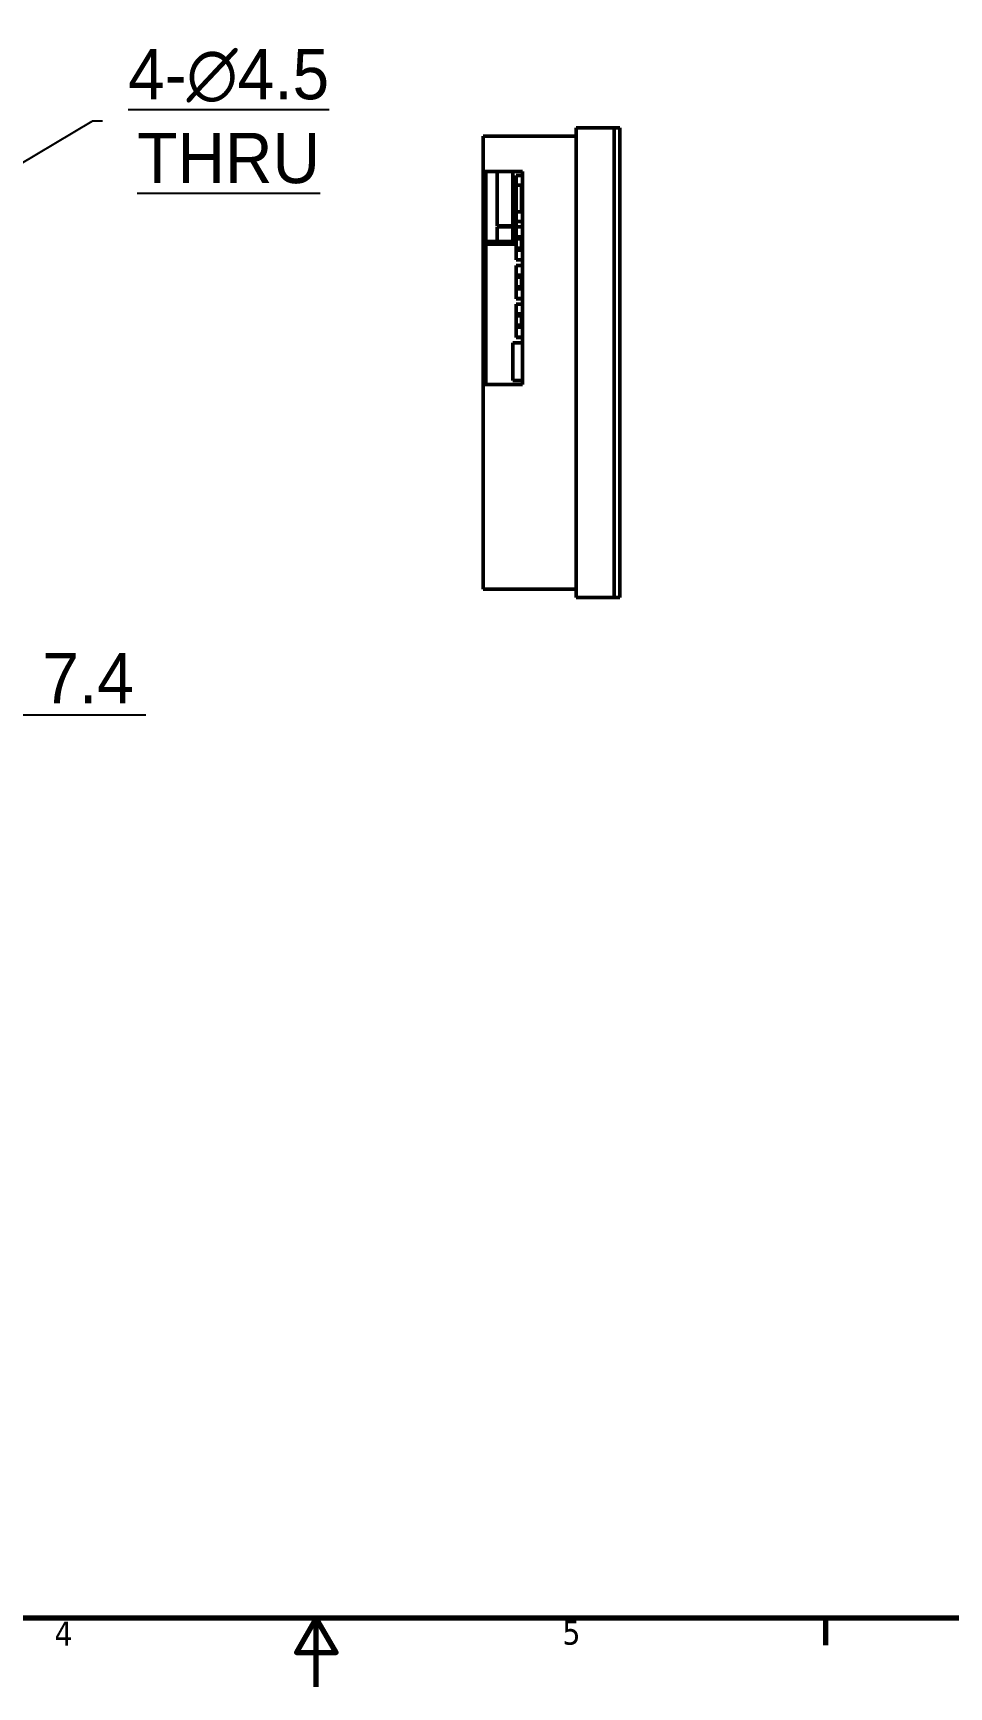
# Model space of a CAD drawing. Header units: millimetres. Extents: x 3324 to 4967, y 672 to 1683.
# Drawn here: x 3846.4 to 4119.5, y 824.3 to 1317.3 of the extents above; entities that cross this region are included whole.
import ezdxf

# ---------------------------------------------------------------- set-up
doc = ezdxf.new("R2010")
doc.units = ezdxf.units.MM
doc.header["$LTSCALE"] = 1.8
for name, color, linetype, lineweight in [('경계(ISO)', 7, 'Continuous', 70), ('외형선(ISO)', 7, 'Continuous', 50), ('치수(ISO)', 7, 'Continuous', 25)]:
    doc.layers.add(name, color=color, linetype=linetype, lineweight=lineweight)
doc.styles.add('레이블 문자 (JIS)', font='')
doc.styles.add('주 텍스트 (ISO)', font='')
doc.styles.get('레이블 문자 (JIS)').set_extended_font_data('Gulim')
doc.styles.get('주 텍스트 (ISO)').set_extended_font_data('Tahoma')
doc.dimstyles.new('복사 대상기본값 (JIS)', dxfattribs={"dimscale": 1.5, "dimtxt": 3, "dimasz": 2, "dimexe": 1, "dimexo": 0.5, "dimgap": 0.8, "dimtad": 1, "dimdsep": 46, "dimtxsty": '레이블 문자 (JIS)', "dimblk": 'Filled-1', "dimcen": 0.09, "dimdle": 10, "dimclrd": 256, "dimclre": 256, "dimclrt": 256, "dimazin": 2, "dimtfac": 0.666667, "dimtmove": 0, "dimatfit": 3, "dimldrblk": 'OPEN', "dimfxl": 1, "dimtolj": 1, "dimtzin": 0, "dimlwd": -1, "dimlwe": -1, "dimarcsym": 0})

# ---------------------------------------------------------------- blocks, each defined once
blk = doc.blocks.new('Filled-1')
at = {"color": 0}
for p, q in [((0, 0), (-1, 0.1)), ((-1, 0.1), (-1, -0.1)), ((-1, 0), (0, 0)), ((-1, -0.1), (0, 0))]:
    blk.add_line(p, q, dxfattribs=at)
at = {"color": 0, "flags": 128}
blk.add_lwpolyline([(-1, -0.1), (0, 0), (-1, 0.1), (-1, -0.1)], dxfattribs=at)
at = {"color": 0}
blk.add_solid([(-1, -0.1), (0, 0), (-1, 0.1), (-1, -0.1)], dxfattribs=at)
blk = doc.blocks.new('*D578')
at = {"layer": 'Defpoints', "color": 0}
for p in [(3832.18, 1168.28), (3839.58, 1153.03), (3839.58, 1114.09)]:
    blk.add_point(p, dxfattribs=at)
at = {"layer": '치수(ISO)'}
for p, q in [((3832.18, 1167.53), (3832.18, 1112.59)), ((3839.58, 1152.28), (3839.58, 1112.59)), ((3829.18, 1114.09), (3826.18, 1114.09)), ((3842.58, 1114.09), (3880.02, 1114.09))]:
    blk.add_line(p, q, dxfattribs=at)
at = {"layer": '치수(ISO)', "linetype": 'ByBlock', "xscale": 3, "yscale": 3, "zscale": 3}
blk.add_blockref('Filled-1', (3832.18, 1114.09), dxfattribs=at)
at = {"layer": '치수(ISO)', "linetype": 'ByBlock', "xscale": 3, "yscale": 3, "zscale": 3, "rotation": 180}
blk.add_blockref('Filled-1', (3839.58, 1114.09), dxfattribs=at)
at = {"layer": '치수(ISO)', "insert": (3862.8, 1132.51), "char_height": 15, "attachment_point": 2, "style": '레이블 문자 (JIS)'}
blk.add_mtext('\\A1;7.4', dxfattribs=at)
blk = doc.blocks.new('_Open')
at = {"color": 0, "linetype": 'ByBlock', "lineweight": -2}
for p, q in [((-1, 0.17), (0, 0)), ((-1, -0.17), (0, 0)), ((0, 0), (-1, 0))]:
    blk.add_line(p, q, dxfattribs=at)
blk = doc.blocks.new('*D579')
at = {"layer": 'Defpoints', "color": 0}
for p in [(3834.11, 1273.18), (3830.25, 1270.88)]:
    blk.add_point(p, dxfattribs=at)
at = {"layer": '치수(ISO)'}
for p, q in [((3836.69, 1274.72), (3864.08, 1291.09)), ((3867.08, 1291.09), (3864.08, 1291.09)), ((3830.25, 1270.88), (3834.11, 1273.18)), ((3827.68, 1269.34), (3825.1, 1267.8))]:
    blk.add_line(p, q, dxfattribs=at)
at = {"layer": '치수(ISO)', "linetype": 'ByBlock', "xscale": 3, "yscale": 3, "zscale": 3}
for p, rotation in [((3834.11, 1273.18), 210.8566662436296), ((3830.25, 1270.88), 30.85666624362958)]:
    blk.add_blockref('Filled-1', p, dxfattribs=dict(at, rotation=rotation))
at = {"layer": '치수(ISO)', "insert": (3904.72, 1312.57), "char_height": 15, "attachment_point": 2, "style": '레이블 문자 (JIS)'}
blk.add_mtext('\\A1;\\L\\fGulim|b0|i0;4-∅4.5\\P\\fGulim|b0|i0;THRU\\l', dxfattribs=at)
blk = doc.blocks.new('경계 Default Border')
at = {"layer": '경계(ISO)'}
blk.add_line((371.25, 10), (371.25, 6.1), dxfattribs=at)
at = {"layer": '경계(ISO)', "flags": 128}
for points in [[(10, 10), (10, 410), (584, 410), (584, 10), (10, 10)], [(297, 0), (297, 10), (294.11, 5), (299.89, 5), (297, 10)]]:
    blk.add_lwpolyline(points, dxfattribs=at)
at = {"layer": '경계(ISO)', "char_height": 3.5, "attachment_point": 7, "style": '주 텍스트 (ISO)'}
for s, insert in [('5', (332.9, 6.1)), ('4', (258.85, 6.03))]:
    blk.add_mtext(s, dxfattribs=dict(at, insert=insert))

msp = doc.modelspace()

# ---------------------------------------------------------------- linework, layer by layer
at = {"layer": '외형선(ISO)'}
for p, q in [((4010.015, 1289.031), (4008.315, 1289.031)), ((4008.315, 1149.031), (4008.315, 1289.031)), ((4010.015, 1289.031), (4019.615, 1289.031)), ((4019.615, 1289.031), (4019.715, 1289.031)), ((4019.715, 1285.031), (4019.715, 1289.031)), ((4021.315, 1289.031), (4019.715, 1289.031)), ((4021.315, 1289.031), (4021.315, 1285.031)), ((3980.615, 1276.011), (3980.615, 1286.531)), ((3980.615, 1286.531), (4008.315, 1286.531)), ((4019.715, 1153.031), (4019.715, 1285.031)), ((4021.315, 1153.031), (4021.315, 1285.031)), ((3980.615, 1255.131), (3980.615, 1276.011)), ((3980.615, 1276.011), (3992.315, 1276.011)), ((3981.415, 1276.011), (3981.415, 1255.131)), ((3984.773, 1276.011), (3984.773, 1259.811)), ((3989.473, 1270.231), (3989.473, 1276.011)), ((3989.473, 1270.231), (3989.473, 1273.231)), ((3989.473, 1273.231), (3990.473, 1273.231)), ((3990.473, 1274.886), (3990.473, 1271.956)), ((3990.473, 1274.886), (3992.315, 1274.886)), ((3992.315, 1276.011), (3992.315, 1212.511)), ((3989.473, 1270.231), (3990.473, 1270.231)), ((3989.473, 1270.231), (3990.473, 1270.231)), ((3989.473, 1269.231), (3989.473, 1270.231)), ((3989.473, 1266.231), (3989.473, 1269.231)), ((3989.473, 1269.231), (3990.473, 1269.231)), ((3989.473, 1255.431), (3989.473, 1269.231)), ((3989.473, 1269.231), (3990.473, 1269.231)), ((3990.473, 1271.956), (3990.473, 1264.056)), ((3992.315, 1271.956), (3990.473, 1271.956)), ((3992.073, 1270.506), (3992.073, 1271.956)), ((3992.073, 1270.506), (3992.073, 1265.506)), ((3992.315, 1270.506), (3992.073, 1270.506)), ((3989.473, 1266.231), (3990.473, 1266.231)), ((3990.473, 1264.056), (3990.473, 1261.126)), ((3992.315, 1264.056), (3990.473, 1264.056)), ((3992.073, 1264.056), (3992.073, 1265.506)), ((3992.073, 1265.506), (3992.315, 1265.506)), ((3984.773, 1259.811), (3989.473, 1259.811)), ((3984.773, 1259.501), (3984.773, 1255.131)), ((3984.773, 1259.501), (3989.473, 1259.501)), ((3985.315, 1259.811), (3985.315, 1259.501)), ((3989.473, 1255.431), (3989.473, 1260.431)), ((3989.473, 1260.431), (3990.473, 1260.431)), ((3990.473, 1259.505), (3990.473, 1261.126)), ((3990.473, 1261.126), (3992.315, 1261.126)), ((3990.473, 1256.605), (3990.473, 1259.505)), ((3992.315, 1259.505), (3990.473, 1259.505)), ((3980.615, 1212.511), (3980.615, 1255.131)), ((3981.415, 1255.131), (3980.615, 1255.131)), ((3981.415, 1255.131), (3981.415, 1212.511)), ((3981.415, 1255.131), (3990.473, 1255.131)), ((3981.415, 1255.131), (3981.415, 1254.331)), ((3981.415, 1254.331), (3990.473, 1254.331)), ((3981.415, 1254.331), (3990.473, 1254.331)), ((3981.415, 1254.331), (3981.415, 1212.511)), ((3989.473, 1255.431), (3990.473, 1255.431)), ((3989.473, 1255.431), (3990.473, 1255.431)), ((3989.473, 1255.131), (3989.473, 1255.431)), ((3990.473, 1256.605), (3990.473, 1252.605)), ((3992.315, 1256.605), (3990.473, 1256.605)), ((3990.473, 1249.705), (3990.473, 1252.605)), ((3992.315, 1252.605), (3990.473, 1252.605)), ((3990.573, 1256.015), (3990.573, 1256.605)), ((3990.573, 1256.015), (3992.073, 1256.015)), ((3990.573, 1253.195), (3992.073, 1253.195)), ((3990.573, 1253.195), (3990.573, 1252.605)), ((3992.073, 1255.605), (3992.073, 1256.605)), ((3992.073, 1255.605), (3992.073, 1253.605)), ((3992.315, 1255.605), (3992.073, 1255.605)), ((3992.073, 1252.605), (3992.073, 1253.605)), ((3992.073, 1253.605), (3992.315, 1253.605)), ((3990.473, 1249.676), (3990.473, 1249.705)), ((3990.473, 1249.705), (3992.315, 1249.705)), ((3992.315, 1249.676), (3990.473, 1249.676)), ((3990.473, 1245.105), (3990.473, 1248.005)), ((3992.315, 1248.005), (3990.473, 1248.005)), ((3990.473, 1245.105), (3990.473, 1241.105)), ((3992.315, 1245.105), (3990.473, 1245.105)), ((3990.573, 1244.515), (3990.573, 1245.105)), ((3990.573, 1244.515), (3992.073, 1244.515)), ((3992.073, 1244.105), (3992.073, 1245.105)), ((3992.073, 1244.105), (3992.073, 1242.105)), ((3992.315, 1244.105), (3992.073, 1244.105)), ((3990.473, 1238.205), (3990.473, 1241.105)), ((3992.315, 1241.105), (3990.473, 1241.105)), ((3990.473, 1238.056), (3990.473, 1238.205)), ((3990.473, 1238.205), (3992.315, 1238.205)), ((3992.315, 1238.056), (3990.473, 1238.056)), ((3990.573, 1241.695), (3992.073, 1241.695)), ((3990.573, 1241.695), (3990.573, 1241.105)), ((3992.073, 1241.105), (3992.073, 1242.105)), ((3992.073, 1242.105), (3992.315, 1242.105)), ((3990.473, 1233.605), (3990.473, 1236.505)), ((3992.315, 1236.505), (3990.473, 1236.505)), ((3990.473, 1233.605), (3990.473, 1229.605)), ((3992.315, 1233.605), (3990.473, 1233.605)), ((3990.573, 1233.015), (3990.573, 1233.605)), ((3990.573, 1233.015), (3992.073, 1233.015)), ((3992.073, 1232.605), (3992.073, 1233.605)), ((3992.073, 1232.605), (3992.073, 1230.605)), ((3992.315, 1232.605), (3992.073, 1232.605)), ((3990.473, 1226.705), (3990.473, 1229.605)), ((3992.315, 1229.605), (3990.473, 1229.605)), ((3990.573, 1230.195), (3992.073, 1230.195)), ((3990.573, 1230.195), (3990.573, 1229.605)), ((3992.073, 1229.605), (3992.073, 1230.605)), ((3992.073, 1230.605), (3992.315, 1230.605)), ((3989.473, 1213.731), (3989.473, 1224.931)), ((3989.473, 1224.931), (3992.315, 1224.931)), ((3990.473, 1226.705), (3992.315, 1226.705)), ((3990.473, 1226.556), (3990.473, 1226.705)), ((3992.315, 1226.556), (3990.473, 1226.556)), ((3989.473, 1213.731), (3992.315, 1213.731)), ((3980.615, 1151.531), (3980.615, 1212.511)), ((3992.315, 1212.511), (3980.615, 1212.511)), ((4008.315, 1151.531), (3980.615, 1151.531)), ((4008.315, 1149.031), (4010.015, 1149.031)), ((4019.615, 1149.031), (4010.015, 1149.031)), ((4019.615, 1149.031), (4019.715, 1149.031)), ((4019.715, 1149.031), (4019.715, 1153.031)), ((4019.715, 1149.031), (4021.315, 1149.031)), ((4021.315, 1153.031), (4021.315, 1149.031))]:
    msp.add_line(p, q, dxfattribs=at)

# ---------------------------------------------------------------- block references
at = {"xscale": 2.044845, "yscale": 2.044845, "zscale": 2.044845}
msp.add_blockref('경계 Default Border', (3323.518, 824.295), dxfattribs=at)

# ---------------------------------------------------------------- dimensions: what is measured, and where the dimension line sits
at = {"layer": '치수(ISO)'}
dim = msp.add_diameter_dim_2p(p1=(3830.251, 1270.877), p2=(3834.114, 1273.185), text='\\L\\fGulim|b0|i0;4-<>\\P\\fGulim|b0|i0;THRU\\l', dimstyle='복사 대상기본값 (JIS)', override={"dimtxt": 10, "dimtad": 0, "dimtih": 1, "dimtoh": 1, "dimlfac": 1, "dimtxsty": '레이블 문자 (JIS)', "dimatfit": 2, "dimldrblk": 'Open'}, dxfattribs=at)
dim.commit()
dim.dimension.update_dxf_attribs({"geometry": '*D579', "text_midpoint": (3904.719, 1291.09), "dimtype": 163})
dim = msp.add_linear_dim(base=(3839.583, 1114.09), p1=(3832.183, 1168.281), p2=(3839.583, 1153.031), angle=180, dimstyle='복사 대상기본값 (JIS)', override={"dimtxt": 10, "dimgap": 2, "dimtxsty": '레이블 문자 (JIS)', "dimtofl": 0, "dimatfit": 1, "dimldrblk": 'Open'}, dxfattribs=at)
dim.commit()
dim.dimension.update_dxf_attribs({"geometry": '*D578', "text_midpoint": (3862.804, 1114.09), "dimtype": 160})

doc.saveas('drawing.dxf')
